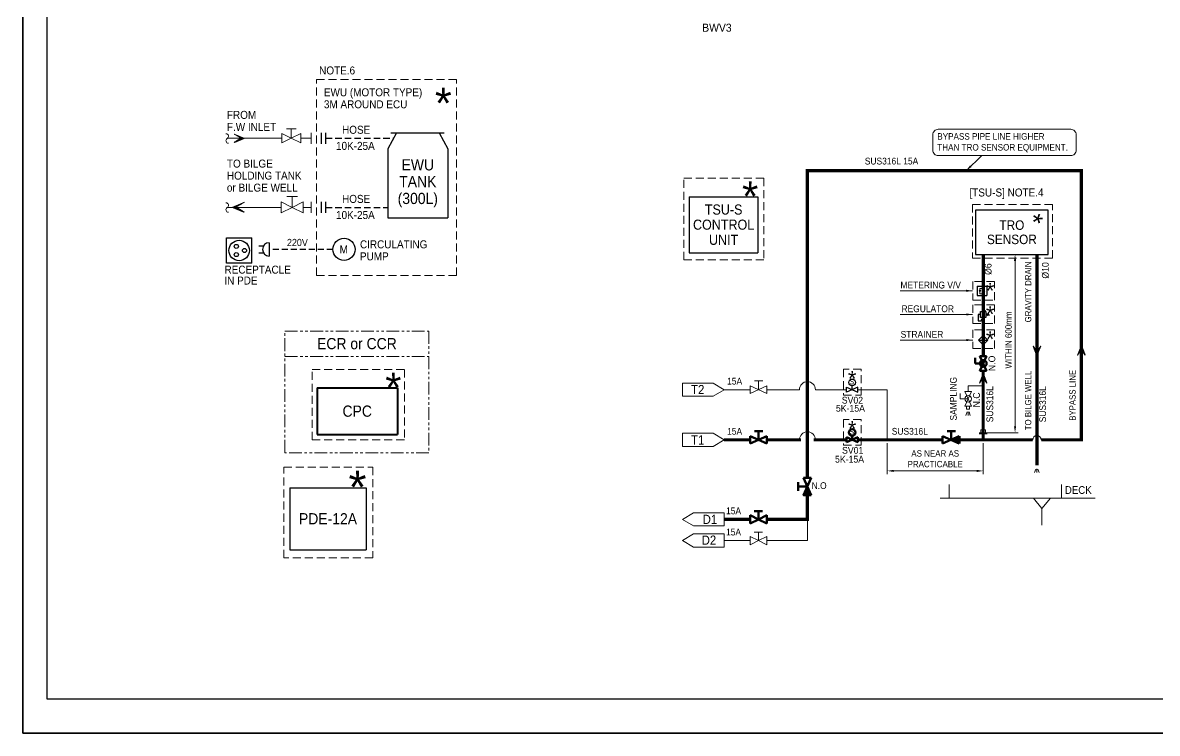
# Model space of a CAD drawing. Extents: x -553847 to 4496999, y 514150 to 878882.
# Drawn here: x 4364381 to 4399829, y 617915 to 640106 of the extents above; entities that cross this region are included whole.
import ezdxf

# ---------------------------------------------------------------- set-up
doc = ezdxf.new("R2010")
doc.units = 0
doc.header["$LTSCALE"] = 25
doc.header["$MEASUREMENT"] = 0
doc.header["$PDMODE"] = 3
doc.header["$PDSIZE"] = -7
for name, pattern in [('_DASH', [0.6, 0.4, -0.2]), ('ACAD_ISO03W100', [30, 12, -18]), ('DASHED', [0.75, 0.5, -0.25]), ('DASHED2', [0.375, 0.25, -0.125]), ('HIDDEN', [0.375, 0.25, -0.125]), ('PHANTOM2', [31.75, 15.875, -3.175, 3.175, -3.175, 3.175, -3.175])]:
    doc.linetypes.add(name, pattern=pattern)
doc.layers.get('0').update_dxf_attribs({"linetype": 'CONTINUOUS', "lineweight": 9})
doc.layers.get('DEFPOINTS').update_dxf_attribs({"linetype": 'CONTINUOUS'})
doc.layers.add('0.1 Defpoints', color=7, linetype='CONTINUOUS', plot=False)
doc.layers.add('0.2 Dwg sheet', color=7, linetype='CONTINUOUS')
doc.layers.add('0.3 Text', color=7, linetype='CONTINUOUS')
for name, color, linetype, lineweight in [('0.4 Maker scope box', 3, 'HIDDEN', 9), ('0.5 Dim', 1, 'CONTINUOUS', 9), ('1.1 Y_Pipe', 7, 'CONTINUOUS', 13), ('1.5 M_Equip', 4, 'CONTINUOUS', 30), ('1.6 M_Cable', 2, 'CONTINUOUS', 25), ('1.9 Arrow', 1, 'CONTINUOUS', 9)]:
    doc.layers.add(name, color=color, linetype=linetype, lineweight=lineweight)
doc.layers.add('2.1 Valve open', color=7, linetype='CONTINUOUS', lineweight=50, true_color=0x1b21e4)
doc.layers.add('2.3 TSU sampling line', color=7, linetype='DASHED2', true_color=0xf4541a)
doc.styles.add('ARIAL', font='arial.ttf')
doc.styles.get("Standard").update_dxf_attribs({"font": '', "width": 0.95, "height": 250})
doc.styles.get('Standard').set_extended_font_data('Gulim')
doc.dimstyles.new('TC50', dxfattribs={"dimtxt": 250, "dimasz": 200, "dimexe": 100, "dimexo": 100, "dimgap": 100, "dimtad": 1, "dimtoh": 1, "dimdec": 0, "dimrnd": 0.0005, "dimzin": 9, "dimdsep": 46, "dimtxsty": 'Standard', "dimcen": -3.5, "dimclrd": 1, "dimclre": 1, "dimazin": 2, "dimtfac": 0.6, "dimtdec": 0, "dimtmove": 0, "dimatfit": 3, "dimfxl": 4, "dimtolj": 1, "dimlwd": 15, "dimlwe": 15, "dimarcsym": 0})
pattern_1 = [(13.885806738, (4366117.364324, 582879.683268), (-0.00395095011, 0.015982025189), [])]

# ---------------------------------------------------------------- blocks, each defined once
blk = doc.blocks.new('양식 51-Q-02-08')
at = {"layer": '0.1 Defpoints'}
blk.add_lwpolyline([(-2677005, 1033560), (-2613196, 1033560), (-2613196, 988132), (-2677005, 988132)], close=True, dxfattribs=at)
at = {"layer": '0.2 Dwg sheet'}
blk.add_lwpolyline([(-2613953, 989196), (-2676245, 989196), (-2676245, 1032800), (-2613953, 1032800)], close=True, dxfattribs=at)
blk = doc.blocks.new('*D227')
at = {"color": 1, "linetype": 'ByBlock', "lineweight": 15, "ltscale": 30, "transparency": 16777216}
for p, q in [((4391393, 626980), (4391393, 626009)), ((4394388, 626980), (4394388, 626009)), ((4394188, 626109), (4391593, 626109))]:
    blk.add_line(p, q, dxfattribs=at)
at = {"color": 1, "linetype": 'Continuous', "ltscale": 30, "transparency": 16777216}
for points in [[(4391593, 626142), (4391593, 626076), (4391393, 626109)], [(4394188, 626142), (4394188, 626076), (4394388, 626109)]]:
    blk.add_solid(points, dxfattribs=at)
at = {"layer": 'DEFPOINTS', "color": 0, "linetype": 'Continuous', "ltscale": 30, "transparency": 16777216}
for p in [(4391393, 627080), (4394388, 627080), (4391393, 626109)]:
    blk.add_point(p, dxfattribs=at)
at = {"color": 0, "linetype": 'Continuous', "ltscale": 30, "transparency": 16777216, "insert": (4392890, 626487), "char_height": 250, "attachment_point": 5}
blk.add_mtext('\\A1;{\\H0.8x;AS NEAR AS  \\PPRACTICABLE}', dxfattribs=at)
blk = doc.blocks.new('*D228')
at = {"color": 1, "linetype": 'ByBlock', "lineweight": 15, "ltscale": 30, "transparency": 16777216}
for p, q in [((4395485, 632867), (4395485, 632867)), ((4395385, 627502), (4395385, 632667))]:
    blk.add_line(p, q, dxfattribs=at)
at = {"color": 1, "linetype": 'Continuous', "ltscale": 30, "transparency": 16777216}
for points in [[(4395351, 632667), (4395418, 632667), (4395385, 632867)], [(4395351, 627502), (4395418, 627502), (4395385, 627302)]]:
    blk.add_solid(points, dxfattribs=at)
at = {"layer": 'DEFPOINTS', "color": 0, "linetype": 'Continuous', "ltscale": 30, "transparency": 16777216}
for p in [(4395385, 632867), (4395385, 632867), (4395385, 627302)]:
    blk.add_point(p, dxfattribs=at)
at = {"color": 0, "linetype": 'Continuous', "ltscale": 30, "transparency": 16777216, "insert": (4395181, 630196), "char_height": 250, "attachment_point": 5, "rotation": 90}
blk.add_mtext('\\A1;{\\H0.8x;WITHIN 600mm}', dxfattribs=at)

msp = doc.modelspace()

# ---------------------------------------------------------------- hatches: boundary and pattern name
at = {"layer": '0.5 Dim'}
h = msp.add_hatch(dxfattribs=at)
h.set_pattern_fill('ANSI31', color=256, scale=0.005185, angle=328.88581)
h.set_pattern_definition(pattern_1)
h.paths.add_polyline_path([(4394412, 631710.2), (4394438.9, 631700.3), (4394414.8, 631714.9)])
h = msp.add_hatch(dxfattribs=at)
h.set_pattern_fill('ANSI31', color=256, scale=0.005185, angle=328.88581)
h.set_pattern_definition(pattern_1)
h.paths.add_polyline_path([(4394417.6, 631719.5), (4394438.9, 631700.3), (4394414.8, 631714.9)])
at = {"layer": '0.5 Dim', "linetype": 'Continuous', "ltscale": 30}
h = msp.add_hatch(dxfattribs=at)
h.set_pattern_fill('ANSI31', color=256, angle=90)
h.set_pattern_definition([(135, (4381915.17488, 2076491.46714), (-0.088388347648, -0.088388347648), [])])
h.paths.add_polyline_path([(4395952.3, 630005.4), (4396069.6, 629824.1), (4396186.9, 630005.4), (4396069.6, 629698.5)])
h = msp.add_hatch(dxfattribs=at)
h.set_pattern_fill('ANSI31', color=256, angle=90)
h.set_pattern_definition([(135, (4383301.96936, 2076825.18031), (-0.088388347648, -0.088388347648), [])])
h.paths.add_polyline_path([(4397339.1, 629725.2), (4397456.4, 629906.5), (4397573.7, 629725.2), (4397456.4, 630032.2)])
h = msp.add_hatch(dxfattribs=at)
h.set_pattern_fill('ANSI31', color=256, angle=90)
h.set_pattern_definition([(135, (4380233.16393, 2075946.25429), (-0.088388347648, -0.088388347648), [])])
h.paths.add_polyline_path([(4394270.3, 628846.3), (4394387.6, 629027.6), (4394504.9, 628846.3), (4394387.6, 629153.2)])
at = {"layer": '1.1 Y_Pipe'}
msp.add_hatch(color=256, dxfattribs=at).paths.add_polyline_path([(4393386.5, 627079.9), (4393647.2, 627195.7), (4393647.2, 626964.2)])
h = msp.add_hatch(dxfattribs=at)
h.set_pattern_fill('ANSI31', color=256, scale=0.88616, angle=90)
h.set_pattern_definition([(135, (4725684.18578, 502781.16583), (-0.078326218152, -0.078326218152), [])])
h.paths.add_polyline_path([(4388896.8, 625623.3), (4389019.5, 625349.3), (4388775.8, 625348.5)])
at = {"layer": '1.5 M_Equip'}
h = msp.add_hatch(color=256, dxfattribs=at)
h.paths.add_polyline_path([(4394391.5, 631084.9), (4394401.9, 631047.4), (4394380.9, 631047.4)])
h.paths.add_polyline_path([(4394380.8, 630940.7), (4394401.8, 630940.7), (4394391.3, 630903.2)])
at = {"layer": '1.9 Arrow'}
h = msp.add_hatch(dxfattribs=at)
h.set_pattern_fill('ANSI31', color=1, scale=0.459104, angle=-180, style=0)
h.set_pattern_definition([(225, (4695849.47435, 1030260.324347), (0.0405794473345, -0.0405794473345), [])])
h.paths.add_polyline_path([(4370988.3, 636626.7), (4371202.4, 636496.8), (4370988.3, 636366.9), (4371299.8, 636496.8)])
h = msp.add_hatch(dxfattribs=at)
h.set_pattern_fill('ANSI31', color=1, scale=0.542545, style=0)
h.set_pattern_definition([(315, (3987397.6862, 1099672.00922), (-0.0479546550996, -0.0479546550996), [])])
h.paths.add_polyline_path([(4371301.6, 634496.5), (4371048.5, 634343), (4371301.6, 634189.5), (4370933.5, 634343)])
at = {"layer": '2.1 Valve open'}
msp.add_hatch(color=256, dxfattribs=at).paths.add_polyline_path([(4393386.5, 627079.9), (4393647.2, 627195.7), (4393647.2, 626964.2)])
h = msp.add_hatch(dxfattribs=at)
h.set_pattern_fill('ANSI31', color=256, scale=0.88616, angle=90)
h.set_pattern_definition([(135, (4725684.18578, 502781.16583), (-0.078326218152, -0.078326218152), [])])
h.paths.add_polyline_path([(4388896.8, 625623.3), (4389019.5, 625349.3), (4388775.8, 625348.5)])

# ---------------------------------------------------------------- linework, layer by layer
at = {"color": 1, "linetype": 'Continuous', "lineweight": 15, "ltscale": 30}
for p, q in [((4394391.5, 632867), (4395484.7, 632867)), ((4394387.6, 627302.4), (4395480.8, 627302.4))]:
    msp.add_line(p, q, dxfattribs=at)
at = {"layer": '0.1 Defpoints', "color": 4, "linetype": 'ByBlock'}
msp.add_lwpolyline([(4364381.2, 617914.9), (4428190.1, 617914.9), (4428190.1, 663342.8), (4364381.2, 663342.8)], close=True, dxfattribs=at)
at = {"layer": '0.3 Text'}
for p, q in [((4394205.9, 631880.9, 0), (4394205.9, 631586.8, 0)), ((4394205.9, 631880.9, 0), (4394500, 631880.9, 0)), ((4394500, 631880.9, 0), (4394500, 631586.8, 0)), ((4394205.9, 631586.8, 0), (4394500, 631586.8, 0)), ((4394244.8, 630195.9), (4394391.5, 630342.5)), ((4394538.1, 630195.9), (4394391.5, 630342.5)), ((4394391.5, 630049.2), (4394244.8, 630195.9)), ((4394391.5, 630049.2), (4394538.1, 630195.9))]:
    msp.add_line(p, q, dxfattribs=at)
at = {"layer": '0.3 Text', "linetype": 'ACAD_ISO03W100'}
msp.add_line((4394244.8, 630195.9), (4394538.1, 630195.9), dxfattribs=at)
at = {"layer": '0.4 Maker scope box', "linetype": 'DASHED', "lineweight": 15, "ltscale": 20}
msp.add_line((4377934.9, 632210.3), (4377934.9, 638331.2), dxfattribs=at)
msp.add_lwpolyline([(4377934.9, 632210.3), (4373560.3, 632210.3), (4373560.3, 638331.2), (4377934.9, 638331.2)], dxfattribs=at)
at = {"layer": '0.4 Maker scope box', "linetype": 'DASHED', "lineweight": 15, "ltscale": 20, "elevation": 0}
for points in [[(4385034.1, 635251.1), (4387536.1, 635251.1), (4387536.1, 632702.3), (4385034.1, 632702.3)], [(4394060.7, 631440.1), (4394739.1, 631440.1), (4394739.1, 632025.2), (4394060.7, 632025.2)], [(4394060.7, 630709.7), (4394739.1, 630709.7), (4394739.1, 631294.8), (4394060.7, 631294.8)], [(4394060.7, 629928.2), (4394739.1, 629928.2), (4394739.1, 630513.4), (4394060.7, 630513.4)], [(4390573.2, 629283.1), (4390020.9, 629283.1), (4390020.9, 628479), (4390573.2, 628479)], [(4390573.2, 627717.1), (4390020.9, 627717.1), (4390020.9, 626912.9), (4390573.2, 626912.9)]]:
    msp.add_lwpolyline(points, close=True, dxfattribs=at)
at = {"layer": '0.4 Maker scope box', "linetype": 'DASHED', "lineweight": 15, "ltscale": 20}
for points in [[(4394051.7, 632753.3), (4396557.3, 632753.3), (4396557.3, 634425.6), (4394051.7, 634425.6)], [(4376304.4, 627082.9), (4373420.8, 627082.9), (4373420.8, 629278.9), (4376304.4, 629278.9)], [(4372536.1, 626230.9), (4375316.1, 626230.9), (4375316.1, 623398.9), (4372536.1, 623398.9)]]:
    msp.add_lwpolyline(points, close=True, dxfattribs=at)
at = {"layer": '0.5 Dim'}
for p, q in [((4394285.9, 631711.7, 0), (4394260.7, 631746.2, 0)), ((4394391.5, 631800.4, 0), (4394285.9, 631800.4, 0)), ((4394285.9, 631800.4, 0), (4394285.9, 631756.5, 0)), ((4394285.9, 631711.7, 0), (4394311.2, 631746.2, 0)), ((4394285.9, 631711.7, 0), (4394285.9, 631637.9, 0)), ((4394367.2, 631743.4, 0), (4394414.8, 631714.9, 0)), ((4394391.5, 631880.9, 0), (4394391.5, 631586.8, 0)), ((4394412, 631710.2, 0), (4394414.8, 631714.9, 0)), ((4394417.6, 631719.5, 0), (4394414.8, 631714.9, 0)), ((4394391.5, 631637.9, 0), (4394285.9, 631637.9, 0))]:
    msp.add_line(p, q, dxfattribs=at)
at = {"layer": '0.5 Dim', "color": 3, "linetype": 'Continuous', "ltscale": 30}
msp.add_lwpolyline([(4392984.2, 636776.9), (4397125.4, 636776.9, -0.4142136), (4397295, 636607.3), (4397295, 636123.9, -0.4142136), (4397125.4, 635954.3), (4392984.2, 635954.3, -0.4142136), (4392814.6, 636123.9), (4392814.6, 636607.3, -0.4142136)], format="xyb", close=True, dxfattribs=at)
at = {"layer": '0.5 Dim', "linetype": 'Continuous', "ltscale": 30}
for points in [[(4395952.3, 630005.4), (4396069.6, 629698.5), (4396186.9, 630005.4), (4396069.6, 629824.1)], [(4397339.1, 629725.2), (4397456.4, 630032.2), (4397573.7, 629725.2), (4397456.4, 629906.5)], [(4394270.3, 628846.3), (4394387.6, 629153.2), (4394504.9, 628846.3), (4394387.6, 629027.6)]]:
    msp.add_lwpolyline(points, close=True, dxfattribs=at)
at = {"layer": '0.5 Dim'}
for centre, radius in [((4394285.9, 631739.8, 0), 16.8), ((4394391.5, 631800.4, 0), 8.99), ((4394391.5, 631637.9, 0), 8.99)]:
    msp.add_circle(centre, radius, dxfattribs=at)
for centre, start, end in [((4394335.6, 631726.9, 0), 328.03861, 31.96139), ((4394447.3, 631726.9, 0), 148.03861, 211.96139)]:
    msp.add_arc(centre, 51.3, start, end, dxfattribs=at)
at = {"layer": '1.1 Y_Pipe'}
for p, q in [((4372478.6, 636350.7), (4372478.6, 636645)), ((4372478.6, 636645), (4372772.9, 636497.9)), ((4372625.7, 636792.2), (4372920, 636792.2)), ((4372772.9, 636497.9), (4372772.9, 636792.2)), ((4372772.9, 636497.9), (4373067.2, 636645)), ((4373067.2, 636350.7), (4373067.2, 636645)), ((4373394.8, 636327), (4373394.8, 636668.7)), ((4372478.6, 636497.9), (4370778.6, 636497.9)), ((4372772.9, 636497.9), (4372478.6, 636350.7)), ((4372772.9, 636497.9), (4373067.2, 636350.7)), ((4372629, 634681.2), (4372970.7, 634681.2)), ((4372799.9, 634339.5), (4372799.9, 634681.2)), ((4372458.2, 634339.5), (4370781.1, 634339.5)), ((4372458.2, 634168.6), (4372458.2, 634510.3)), ((4372458.2, 634510.3), (4372799.9, 634339.5)), ((4372799.9, 634339.5), (4372458.2, 634168.6)), ((4372799.9, 634339.5), (4373141.6, 634510.3)), ((4372799.9, 634339.5), (4373141.6, 634168.6)), ((4373141.6, 634168.6), (4373141.6, 634510.3)), ((4373394.8, 634168.6), (4373394.8, 634510.3)), ((4394391.5, 631880.9, 0), (4394391.5, 632867)), ((4396069.6, 626283.5), (4396069.6, 632867)), ((4394391.5, 631586.8, 0), (4394391.5, 630342.5)), ((4394138.3, 629466.1), (4394138.3, 629635.5)), ((4394288.9, 629235), (4394494.1, 629697.1)), ((4394288.9, 629697.1), (4394494.1, 629235)), ((4394288.9, 629697.1), (4394494.1, 629697.1)), ((4394391.5, 629466.1), (4394138.3, 629466.1)), ((4394494.1, 629235), (4394288.9, 629235)), ((4394387.6, 629235), (4394387.6, 627391)), ((4384999.1, 628852.9), (4385950, 628852.9)), ((4384999.1, 628852.9), (4384999.1, 628439.1)), ((4386292.9, 628646), (4385950, 628852.9)), ((4387506, 628920.6), (4387245.3, 628920.6)), ((4387371, 628646), (4387371, 628920.6)), ((4386292.9, 628646), (4385950, 628439.1)), ((4386292.9, 628646), (4387105.6, 628646)), ((4387105.6, 628761.8), (4387105.6, 628530.2)), ((4387105.6, 628530.2), (4387627, 628761.8)), ((4387627, 628530.2), (4387105.6, 628761.8)), ((4387361.6, 628648.1), (4387380.3, 628648.1)), ((4387631.7, 628761.8), (4387631.7, 628530.2)), ((4387631.7, 628646), (4388646.8, 628646)), ((4389146.8, 628646), (4390118.1, 628646)), ((4390470.8, 628646), (4391393.1, 628646)), ((4391393.1, 627079.9), (4391393.1, 628646)), ((4393668.5, 628359.1, 0), (4393668.5, 628528.5, 0)), ((4393819.1, 628128, 0), (4394024.3, 628590.1, 0)), ((4393819.1, 628590.1, 0), (4394024.3, 628128, 0)), ((4393819.1, 628590.1, 0), (4394024.3, 628590.1, 0)), ((4393921.7, 628590.1, 0), (4393921.7, 628764, 0)), ((4393921.7, 628764, 0), (4394387.6, 628764)), ((4384999.1, 628439.1), (4385950, 628439.1)), ((4393921.7, 628359.1, 0), (4393668.5, 628359.1, 0)), ((4394024.3, 628128, 0), (4393819.1, 628128, 0)), ((4393884.3, 627954.4, 0), (4393848.9, 627839.6, 0)), ((4393915.4, 627954.4, 0), (4393915.4, 627839.6, 0)), ((4393946.5, 627954.4, 0), (4393981.9, 627839.6, 0)), ((4384999.1, 627286.8), (4385950, 627286.8)), ((4384999.1, 627286.8), (4384999.1, 626873)), ((4386292.9, 627079.9), (4385950, 627286.8)), ((4386292.9, 627079.9), (4385950, 626873)), ((4386292.9, 627079.9), (4387105.6, 627079.9)), ((4387105.6, 627195.7), (4387105.6, 626964.2)), ((4387105.6, 626964.2), (4387627, 627195.7)), ((4387627, 626964.2), (4387105.6, 627195.7)), ((4387506, 627354.5), (4387245.3, 627354.5)), ((4387361.6, 627082), (4387380.3, 627082)), ((4387371, 627079.9), (4387371, 627354.5)), ((4387631.7, 627195.7), (4387631.7, 626964.2)), ((4387631.7, 627079.9), (4388646.8, 627079.9)), ((4389146.8, 627079.9), (4390118.1, 627079.9)), ((4390470.8, 627079.9), (4393121.1, 627079.9)), ((4393121.1, 627195.7), (4393121.1, 626964.2)), ((4393121.1, 626964.2), (4393642.5, 627195.7)), ((4393642.5, 626964.2), (4393121.1, 627195.7)), ((4393521.5, 627354.5), (4393260.8, 627354.5)), ((4393377.2, 627082), (4393395.8, 627082)), ((4393386.5, 627079.9), (4393386.5, 627354.5)), ((4393647.2, 627195.7), (4393647.2, 626964.2)), ((4395936.6, 627079.9), (4393647.2, 627079.9)), ((4394511.7, 627302.4), (4394263.5, 627302.4)), ((4394511.7, 627262.1), (4394263.5, 627262.1)), ((4394316.9, 627302.4), (4394316.9, 627391)), ((4394458.3, 627391), (4394316.9, 627391)), ((4394387.6, 627262.1), (4394387.6, 627079.9)), ((4394458.3, 627302.4), (4394458.3, 627391)), ((4384999.1, 626873), (4385950, 626873)), ((4396038.3, 626168.6), (4395997, 626064.3)), ((4396069.6, 626169), (4396069.6, 626059.2)), ((4396100.9, 626168.6), (4396142.2, 626064.3)), ((4388607.2, 625759.6), (4388608.1, 625485.2)), ((4389019.5, 625349.3), (4388774, 625897.4)), ((4388774, 625897.4), (4389017.4, 625897.4)), ((4389017.4, 625897.4), (4388775.8, 625348.5)), ((4393328.1, 625681.8), (4393328.1, 625262.4)), ((4396834.5, 625681.8), (4396834.5, 625262.4)), ((4388896.8, 625623.3), (4388607.7, 625622.4)), ((4389019.5, 625349.3), (4388775.8, 625348.5)), ((4397886.9, 625262.4), (4393045.2, 625262.4)), ((4395958.6, 625262.4), (4396226.1, 624937.7)), ((4396493.5, 625262.4), (4396226.1, 624937.7)), ((4384999.1, 624596.4), (4385341.9, 624803.3)), ((4384999.1, 624596.4), (4385341.9, 624389.5)), ((4386292.9, 624803.3), (4385341.9, 624803.3)), ((4386292.9, 624803.3), (4386292.9, 624389.5)), ((4387105.6, 624466.5), (4387105.6, 624726.2)), ((4387105.6, 624726.2), (4387365.3, 624596.4)), ((4387365.3, 624596.4), (4387105.6, 624466.5)), ((4387235.4, 624856.1), (4387495.1, 624856.1)), ((4387365.3, 624596.4), (4387365.3, 624856.1)), ((4387365.3, 624596.4), (4387625, 624726.2)), ((4387365.3, 624596.4), (4387365.3, 624596.4)), ((4387365.3, 624596.4), (4387625, 624466.5)), ((4387625, 624466.5), (4387625, 624726.2)), ((4396226.1, 624937.7), (4396226.1, 624417.2)), ((4386292.9, 624389.5), (4385341.9, 624389.5)), ((4384999.1, 623933.2), (4385341.9, 624140.1)), ((4384999.1, 623933.2), (4385341.9, 623726.3)), ((4386292.9, 624140.1), (4385341.9, 624140.1)), ((4386292.9, 624140.1), (4386292.9, 623726.3)), ((4387105.6, 623803.3), (4387105.6, 624063)), ((4387105.6, 624063), (4387365.3, 623933.2)), ((4387365.3, 623933.2), (4387105.6, 623803.3)), ((4387235.4, 624192.9), (4387495.1, 624192.9)), ((4387365.3, 623933.2), (4387365.3, 624192.9)), ((4387365.3, 623933.2), (4387625, 624063)), ((4387365.3, 623933.2), (4387365.3, 623933.2)), ((4387365.3, 623933.2), (4387625, 623803.3)), ((4387625, 623803.3), (4387625, 624063)), ((4386292.9, 623726.3), (4385341.9, 623726.3))]:
    msp.add_line(p, q, dxfattribs=at)
at = {"layer": '1.1 Y_Pipe', "linetype": 'Continuous', "lineweight": 0, "ltscale": 30}
for p, q in [((4373067.2, 636497.9), (4373394.8, 636497.9)), ((4373142.8, 634339.5), (4373394.8, 634339.5))]:
    msp.add_line(p, q, dxfattribs=at)
at = {"layer": '1.1 Y_Pipe', "linetype": 'ByBlock', "ltscale": 3}
for p, q in [((4397319.6, 635484.7), (4388896.8, 635484.7)), ((4396202.6, 627079.9), (4397456.4, 627079.9)), ((4388897.6, 625348.9), (4388897.6, 623933.2)), ((4387105.6, 624596.4), (4386292.9, 624596.4)), ((4388897.6, 624596.4), (4387625.9, 624596.4)), ((4386292.9, 623933.2), (4387105.6, 623933.2)), ((4387625.9, 623933.2), (4388897.6, 623933.2))]:
    msp.add_line(p, q, dxfattribs=at)
at = {"layer": '1.1 Y_Pipe', "linetype": 'Continuous', "ltscale": 30}
for p, q in [((4388896.8, 625897.4), (4388896.8, 635484.7)), ((4397319.6, 635484.7), (4397456.4, 635484.7)), ((4397456.4, 627079.9), (4397456.4, 635484.7))]:
    msp.add_line(p, q, dxfattribs=at)
at = {"layer": '1.1 Y_Pipe', "color": 1}
for p in [(4394412, 631710.2, 0), (4394417.6, 631719.5, 0)]:
    msp.add_line(p, (4394438.9, 631700.3, 0), dxfattribs=at)
at = {"layer": '1.1 Y_Pipe', "lineweight": -3, "ltscale": 100}
msp.add_line((4394391.5, 629697.1), (4394391.5, 630049.2), dxfattribs=at)
at = {"layer": '1.1 Y_Pipe', "color": 1, "linetype": 'PHANTOM2'}
msp.add_line((4372572.9, 629685.7), (4377072.6, 629685.7), dxfattribs=at)
at = {"layer": '1.1 Y_Pipe', "color": 0}
for p, q in [((4393868.7, 628128, 0), (4393868.7, 628034.6, 0)), ((4393868.7, 628034.6, 0), (4393962, 628034.6, 0)), ((4393962, 628128, 0), (4393962, 628034.6, 0))]:
    msp.add_line(p, q, dxfattribs=at)
at = {"layer": '1.1 Y_Pipe', "color": 1, "linetype": 'PHANTOM2'}
msp.add_lwpolyline([(4372572.9, 630478.2), (4377072.6, 630478.2), (4377072.6, 626677.8), (4372572.9, 626677.8)], close=True, dxfattribs=at)
at = {"layer": '1.1 Y_Pipe'}
for centre in [(4394391.5, 629466.1), (4393921.7, 628359.1, 0)]:
    msp.add_circle(centre, 104.2, dxfattribs=at)
for centre, radius, start, end in [((4370730.9, 636559.2), 79.2, 300, 90), ((4370810.1, 636422), 79.2, 120, 270), ((4370730.9, 634400.8), 79.2, 300, 90), ((4370810.1, 634263.6), 79.2, 120, 270), ((4396069.6, 627079.9), 133, 0, 180)]:
    msp.add_arc(centre, radius, start, end, dxfattribs=at)
at = {"layer": '1.1 Y_Pipe', "linetype": 'Continuous', "ltscale": 30}
for centre in [(4388896.8, 628646), (4388896.8, 627079.9)]:
    msp.add_arc(centre, 250, 0, 180, dxfattribs=at)
at = {"layer": '1.5 M_Equip', "color": 4}
for p, q in [((4373720.4, 636327), (4373720.4, 636668.7)), ((4373846.7, 636327), (4373846.7, 636668.7)), ((4376058.6, 636664.6), (4375786.7, 636172)), ((4375886.3, 636664.6), (4377548.8, 636664.6)), ((4377392.6, 636664.6), (4377664.5, 636172)), ((4375786.7, 636172), (4375786.7, 634009.4)), ((4377664.5, 636172), (4377664.5, 634009.4)), ((4373720.4, 634168.6), (4373720.4, 634510.3)), ((4373846.7, 634168.6), (4373846.7, 634510.3)), ((4375786.7, 634009.4), (4377664.5, 634009.4)), ((4390118.1, 628567.7), (4390118.1, 628724.3)), ((4390118.1, 628724.3), (4390470.8, 628567.7)), ((4390470.8, 628724.3), (4390118.1, 628567.7)), ((4390294.5, 628646), (4390294.5, 628769.5)), ((4390470.8, 628567.7), (4390470.8, 628724.3)), ((4390118.1, 627001.6), (4390118.1, 627158.2)), ((4390118.1, 627158.2), (4390470.8, 627001.6)), ((4390470.8, 627158.2), (4390118.1, 627001.6)), ((4390294.5, 627079.9), (4390294.5, 627203.5)), ((4390470.8, 627001.6), (4390470.8, 627158.2))]:
    msp.add_line(p, q, dxfattribs=at)
at = {"layer": '1.5 M_Equip', "color": 4, "linetype": '_DASH', "ltscale": 20}
for p, q in [((4373846.7, 636497.9), (4375966.6, 636497.9)), ((4373846.7, 634339.5), (4375786.7, 634339.5))]:
    msp.add_line(p, q, dxfattribs=at)
at = {"layer": '1.5 M_Equip'}
for p, q in [((4385208.3, 634669.9), (4385208.3, 632923.4)), ((4385208.3, 634669.9), (4387351.1, 634669.9)), ((4387351.1, 634669.9), (4387351.1, 632923.4)), ((4385208.3, 632923.4), (4387351.1, 632923.4)), ((4394234, 630994.2, 0), (4394233.8, 630792.2, 0)), ((4394308.1, 630994.1, 0), (4394234, 630994.2, 0)), ((4394391.5, 631084.9, 0), (4394380.9, 631047.4, 0)), ((4394401.9, 631047.4, 0), (4394380.9, 631047.4, 0)), ((4394391.5, 631084.9, 0), (4394391.3, 630903.2, 0)), ((4394401.9, 631047.4, 0), (4394391.5, 631084.9, 0)), ((4394448.3, 631122.3), (4394437.7, 631084.8)), ((4394458.7, 631084.8), (4394437.7, 631084.8)), ((4394458.7, 631084.8), (4394448.3, 631122.3)), ((4394474.7, 630994, 0), (4394503.8, 631025.9, 0)), ((4394503.8, 631025.9, 0), (4394522, 630959.1, 0)), ((4394522, 630959.1, 0), (4394548.3, 631025.9, 0)), ((4394548.3, 631025.9, 0), (4394576.6, 630958.1, 0)), ((4394233.8, 630792.2, 0), (4394326.4, 630792.1, 0)), ((4394326.4, 630792.1, 0), (4394391.3, 630903.2, 0)), ((4394391.3, 630903.2, 0), (4394380.8, 630940.7, 0)), ((4394401.8, 630940.7, 0), (4394380.8, 630940.7, 0)), ((4394401.8, 630940.7, 0), (4394391.3, 630903.2, 0)), ((4372729.7, 625585.2), (4372729.7, 623644.6)), ((4372729.7, 625585.2), (4375110.6, 625585.2)), ((4375110.6, 625585.2), (4375110.6, 623644.6)), ((4372729.7, 623644.6), (4375110.6, 623644.6))]:
    msp.add_line(p, q, dxfattribs=at)
at = {"layer": '1.5 M_Equip', "color": 6}
for p, q in [((4370743.4, 632592.5), (4370743.4, 633392)), ((4370743.4, 633392), (4371542.8, 633392)), ((4371542.8, 632592.5), (4371542.8, 633392)), ((4371542.8, 632592.5), (4370743.4, 632592.5))]:
    msp.add_line(p, q, dxfattribs=at)
at = {"layer": '1.5 M_Equip', "color": 4, "lineweight": 40}
for p, q in [((4373579.3, 628701.1), (4373579.3, 627245.9)), ((4373579.3, 628701.1), (4376085.7, 628701.1)), ((4376085.7, 628701.1), (4376085.7, 627245.9)), ((4373579.3, 627245.9), (4376085.7, 627245.9))]:
    msp.add_line(p, q, dxfattribs=at)
at = {"layer": '1.5 M_Equip', "color": 4}
msp.add_lwpolyline([(4396424, 634253.4), (4394147.1, 634253.4), (4394147.1, 632867), (4396424, 632867)], close=True, dxfattribs=at)
at = {"layer": '1.5 M_Equip', "elevation": 0}
msp.add_lwpolyline([(4394474.8, 631084.8), (4394474.6, 630903.2), (4394308, 630903.3), (4394308.1, 631084.9)], close=True, dxfattribs=at)
at = {"layer": '1.5 M_Equip', "color": 6}
for centre, radius in [((4371143.1, 632992.2), 319.8), ((4371055.2, 633120.2), 64), ((4371055.2, 632864.3), 64), ((4371311, 632992.2), 64)]:
    msp.add_circle(centre, radius, dxfattribs=at)
at = {"layer": '1.5 M_Equip', "color": 4}
for centre, radius in [((4374420.4, 633027.6), 345.7), ((4390294.5, 628874.3), 104.8), ((4390294.5, 627308.2), 104.8)]:
    msp.add_circle(centre, radius, dxfattribs=at)
at = {"layer": '1.6 M_Cable', "color": 2, "ltscale": 4}
for p, q in [((4371760.5, 633136.5), (4371906.8, 633136.5)), ((4372083.7, 633235.3), (4372083.7, 632819.9)), ((4371760.5, 632918.7), (4371906.8, 632918.7))]:
    msp.add_line(p, q, dxfattribs=at)
at = {"layer": '1.6 M_Cable', "color": 2, "linetype": 'DASHED2', "ltscale": 30}
msp.add_line((4374074.7, 633027.6), (4372083.7, 633027.6), dxfattribs=at)
at = {"layer": '1.6 M_Cable', "color": 2, "ltscale": 4}
msp.add_arc((4372083.7, 633027.6), 207.7, 90, 270, dxfattribs=at)
at = {"layer": '1.9 Arrow', "color": 1}
for p, q in [((4371219.7, 636496.8), (4370988.3, 636626.7)), ((4370988.3, 636626.7), (4371219.7, 636496.8)), ((4371301.6, 634496.5), (4371028.1, 634343))]:
    msp.add_line(p, q, dxfattribs=at)
at = {"layer": '2.1 Valve open'}
for p, q in [((4394138.3, 629466.1), (4394138.3, 629635.5)), ((4394288.9, 629235), (4394494.1, 629697.1)), ((4394288.9, 629697.1), (4394494.1, 629235)), ((4394288.9, 629697.1), (4394494.1, 629697.1)), ((4394391.5, 629466.1), (4394138.3, 629466.1)), ((4394494.1, 629235), (4394288.9, 629235)), ((4387105.6, 627195.7), (4387105.6, 626964.2)), ((4387105.6, 626964.2), (4387627, 627195.7)), ((4387627, 626964.2), (4387105.6, 627195.7)), ((4387506, 627354.5), (4387245.3, 627354.5)), ((4387371, 627079.9), (4387371, 627354.5)), ((4387631.7, 627195.7), (4387631.7, 626964.2)), ((4390118.1, 627001.6), (4390118.1, 627158.2)), ((4390118.1, 627158.2), (4390470.8, 627001.6)), ((4390470.8, 627158.2), (4390118.1, 627001.6)), ((4390294.5, 627079.9), (4390294.5, 627203.5)), ((4390470.8, 627001.6), (4390470.8, 627158.2)), ((4393121.1, 627195.7), (4393121.1, 626964.2)), ((4393121.1, 626964.2), (4393642.5, 627195.7)), ((4393642.5, 626964.2), (4393121.1, 627195.7)), ((4393521.5, 627354.5), (4393260.8, 627354.5)), ((4393386.5, 627079.9), (4393386.5, 627354.5)), ((4393647.2, 627195.7), (4393647.2, 626964.2)), ((4388607.2, 625759.6), (4388608.1, 625485.2)), ((4389019.5, 625349.3), (4388774, 625897.4)), ((4388774, 625897.4), (4389017.4, 625897.4)), ((4389017.4, 625897.4), (4388775.8, 625348.5)), ((4388896.8, 625623.3), (4388607.7, 625622.4)), ((4389019.5, 625349.3), (4388775.8, 625348.5)), ((4387105.6, 624466.5), (4387105.6, 624726.2)), ((4387105.6, 624726.2), (4387365.3, 624596.4)), ((4387365.3, 624596.4), (4387105.6, 624466.5)), ((4387235.4, 624856.1), (4387495.1, 624856.1)), ((4387365.3, 624596.4), (4387365.3, 624856.1)), ((4387365.3, 624596.4), (4387625, 624726.2)), ((4387365.3, 624596.4), (4387365.3, 624596.4)), ((4387365.3, 624596.4), (4387625, 624466.5)), ((4387625, 624466.5), (4387625, 624726.2))]:
    msp.add_line(p, q, dxfattribs=at)
for centre, radius in [((4394391.5, 629466.1), 104.2), ((4390294.5, 627308.2), 104.8)]:
    msp.add_circle(centre, radius, dxfattribs=at)
at = {"layer": '2.3 TSU sampling line', "linetype": 'Continuous', "lineweight": -3, "ltscale": 100, "const_width": 100}
for points in [[(4396202.6, 627079.9), (4397456.4, 627079.9), (4397456.4, 635484.7), (4388895.7, 635484.7), (4388896.8, 625897.4)], [(4396069.6, 632867), (4396069.6, 626283.5)], [(4393647.2, 627079.9), (4394387.6, 627079.9), (4394387.6, 629235)], [(4386292.9, 627079.9), (4387105.6, 627079.9)], [(4387631.7, 627079.9), (4388696.3, 627079.9)], [(4389097.3, 627079.9), (4390118.1, 627079.9)], [(4390470.8, 627079.9), (4393121.1, 627079.9)], [(4394387.6, 627079.9), (4395936.6, 627079.9)], [(4388896.8, 625348.9), (4388896.8, 624596.4), (4387625, 624596.4)], [(4387105.6, 624596.4), (4386292.9, 624596.4)]]:
    msp.add_lwpolyline(points, dxfattribs=at)
at = {"layer": '2.3 TSU sampling line', "linetype": 'Continuous', "lineweight": -3, "ltscale": 100, "const_width": 100, "elevation": 0}
msp.add_lwpolyline([(4394391.5, 629697.1), (4394391.5, 632867)], dxfattribs=at)

# ---------------------------------------------------------------- block references
at = {"color": 217, "linetype": 'Continuous', "true_color": 0x93278f}
msp.add_blockref('양식 51-Q-02-08', (7041386.2, -370217.2), dxfattribs=at)

# ---------------------------------------------------------------- texts
at = {"layer": '0.3 Text'}
for s, height, width, p in [('BWV3', 250, 0.99, (4385611.5, 639824.9)), ('5K-15A', 212, 0.98, (4389788, 627959.6)), ('SV02', 212, 0.98, (4389971.2, 628211.7)), ('SV01', 212, 0.98, (4389980.1, 626646.2)), ('5K-15A', 212, 0.98, (4389760.4, 626368.1)), ('N.O', 212, 0.95, (4389029.4, 625543.7)), ('DECK', 242.89, 0.95, (4396940.2, 625391.1))]:
    msp.add_text(s, height=height, dxfattribs=dict(at, width=width)).set_placement(p)
at = {"layer": '0.3 Text', "color": 3, "linetype": 'Continuous', "width": 0.95}
for s, p in [('NOTE.6', (4373643.3, 638490.1, 0)), ('[TSU-S] NOTE.4', (4393960.8, 634678.9))]:
    msp.add_text(s, height=250, dxfattribs=at).set_placement(p)
at = {"layer": '0.3 Text', "color": 0, "linetype": 'Continuous', "width": 0.95}
for s, height, p in [('HOSE', 250, (4374359, 636637.4)), ('10K-25A', 250, (4374170.4, 636134.1)), ('HOSE', 250, (4374359, 634479)), ('10K-25A', 250, (4374170.4, 633975.7)), ('220V', 225.36, (4372636, 633129.7)), ('M', 250, (4374282.3, 632899.7)), ('RECEPTACLE', 250, (4370686.6, 632269.2)), ('IN PDE ', 250, (4370683.2, 631929.7))]:
    msp.add_text(s, height=height, dxfattribs=at).set_placement(p)
at = {"layer": '0.3 Text', "linetype": 'Continuous', "width": 0.95}
for s, p in [('SUS316L 15A', (4390690.3, 635678)), ('METERING V/V', (4391804.6, 631806, 0)), ('REGULATOR', (4391836.7, 631066.3, 0)), ('STRAINER', (4391810.5, 630268)), ('SUS316L', (4391532.9, 627240))]:
    msp.add_text(s, height=212, dxfattribs=at).set_placement(p)
at = {"layer": '0.3 Text', "width": 0.98}
for s, p in [('Ø6', (4394648.8, 632229.1)), ('Ø10', (4396435.8, 632113.6)), ('N.O', (4394767.1, 629226.3)), ('N.C', (4394285.1, 628092.9, 0))]:
    msp.add_text(s, height=212, rotation=90, dxfattribs=at).set_placement(p)
at = {"layer": '0.3 Text', "lineweight": -3, "width": 0.95}
for s, p in [('GRAVITY DRAIN', (4395891.1, 630748.2)), ('TO BILGE WELL', (4395890.3, 627379.8)), ('BYPASS LINE', (4397276.9, 627675.1, -3249.4))]:
    msp.add_text(s, height=196.558, rotation=90, dxfattribs=at).set_placement(p)
at = {"layer": '0.3 Text', "linetype": 'ByBlock', "width": 0.95}
for p in [(4386389.2, 628805.8), (4386389.2, 627239.7), (4386355.3, 624756.2), (4386355.3, 624093)]:
    msp.add_text('15A', height=212, dxfattribs=at).set_placement(p)
at = {"layer": '0.3 Text', "color": 0, "width": 0.95}
for s, p in [('T2', (4385262.4, 628506.5)), ('T1', (4385262.5, 626932.9)), ('D1', (4385624.4, 624452.6)), ('D2', (4385593.7, 623803.4))]:
    msp.add_text(s, height=286.45, dxfattribs=at).set_placement(p)
at = {"layer": '0.3 Text', "linetype": 'Continuous', "width": 0.95}
for p in [(4394702.3, 627627.5), (4396351.7, 627627.5)]:
    msp.add_text('SUS316L', height=212, rotation=90, dxfattribs=at).set_placement(p)
at = {"layer": '0.3 Text', "color": 0, "insert": (4375866.5, 637743.6), "char_height": 250, "width": 4149.699, "attachment_point": 5, "line_spacing_factor": 0.9}
msp.add_mtext('\\pxql;EWU (MOTOR TYPE)\\P3M AROUND ECU ', dxfattribs=at)
at = {"layer": '0.3 Text', "color": 0, "linetype": 'Continuous', "char_height": 250, "attachment_point": 5, "line_spacing_factor": 0.9}
for s, insert, width in [('\\pxql;FROM \\PF.W INLET', (4371767.5, 637039.7), 2010.831), ('\\pxql;TO BILGE HOLDING TANK or BILGE WELL', (4372047.8, 635329.2), 2571.508), ('\\pxql;CIRCULATING\\PPUMP', (4376204.3, 632995.2), 2571.508)]:
    msp.add_mtext(s, dxfattribs=dict(at, insert=insert, width=width))
at = {"layer": '0.3 Text', "linetype": 'Continuous', "ltscale": 30, "insert": (4397912.9, 636656.5), "char_height": 203.817, "width": 4957.647, "attachment_point": 3}
msp.add_mtext('\\pxql;BYPASS PIPE LINE HIGHER \\PTHAN TRO SENSOR EQUIPMENT.', dxfattribs=at)
at = {"layer": '0.3 Text', "attachment_point": 5, "line_spacing_factor": 0.9}
for s, insert, char_height, width in [('\\pxqc;EWU \\PTANK\\P(300L)', (4376725.6, 635090.7), 350, 3911.813), ('\\pxqc;TSU-S\\PCONTROL \\PUNIT', (4386279.7, 633796.7), 315, 1928.537), ('TRO SENSOR', (4395285.6, 633560.2), 296.8, 2276.924), ('\\pxqc;ECR or CCR', (4374822.8, 630081.9), 350, 3911.813), ('\\pxqc;CPC ', (4374832.5, 627973.5), 350, 3911.813), ('\\pxqc;PDE-12A', (4373920.1, 624614.9), 350, 3911.813)]:
    msp.add_mtext(s, dxfattribs=dict(at, insert=insert, char_height=char_height, width=width))
at = {"layer": '0.3 Text', "insert": (4393351.7, 627682.7, 0), "char_height": 212, "attachment_point": 1, "rotation": 90}
msp.add_mtext('SAMPLING', dxfattribs=at)
at = {"layer": '0.4 Maker scope box', "style": 'ARIAL'}
for height, p in [(972, (4377258.2, 637108.2)), (489.4, (4394473, 631493)), (489.4, (4394473, 630762.6)), (489.4, (4394473, 629981.2, 0)), (489.4, (4390162.7, 628743.8)), (489.4, (4390162.7, 627177.7))]:
    msp.add_text('*', height=height, dxfattribs=at).set_placement(p)
at = {"layer": '0.4 Maker scope box', "linetype": 'DASHED', "lineweight": 15, "ltscale": 20, "style": 'ARIAL'}
for height, p in [(932.7, (4386855.1, 634220.1)), (932.7, (4375708.3, 628244.3)), (1036.3, (4374559.5, 625085.4))]:
    msp.add_text('*', height=height, dxfattribs=at).set_placement(p)
msp.add_text('*', height=594, rotation=270, dxfattribs=at).set_placement((4395658.1, 634151))
at = {"layer": '1.5 M_Equip', "color": 4, "width": 0.95}
for p in [(4390224.5, 628814.8), (4390224.5, 627248.7)]:
    msp.add_text('s', height=212, dxfattribs=at).set_placement(p)
at = {"layer": '2.1 Valve open', "width": 0.95}
msp.add_text('s', height=212, dxfattribs=at).set_placement((4390224.5, 627248.7))

# ---------------------------------------------------------------- dimensions: what is measured, and where the dimension line sits
at = {"color": 1, "linetype": 'Continuous', "ltscale": 30}
dim = msp.add_linear_dim(base=(4395384.7, 632867), p1=(4395384.7, 627302.4), p2=(4395384.7, 632867), angle=90, text='{\\H0.8x;WITHIN 600mm}', dimstyle='TC50', override={"dimtxt": 200, "dimtoh": 0, "dimarcsym": 1}, dxfattribs=at)
dim.commit()
dim.dimension.update_dxf_attribs({"geometry": '*D228', "text_midpoint": (4395384.7, 630195.9), "dimtype": 160})
dim = msp.add_linear_dim(base=(4391393.1, 626108.9), p1=(4394387.6, 627079.9), p2=(4391393.1, 627079.9), text='{\\H0.8x;AS NEAR AS  \\PPRACTICABLE}', dimstyle='TC50', override={"dimtxt": 200, "dimtoh": 0, "dimarcsym": 1}, dxfattribs=at)
dim.commit()
dim.dimension.update_dxf_attribs({"geometry": '*D227', "text_midpoint": (4392890.3, 626108.9), "dimtype": 160})

# ---------------------------------------------------------------- leaders
at = {"layer": '0.5 Dim', "color": 1, "linetype": 'Continuous', "ltscale": 30}
msp.add_leader([(4393854.5, 635484.7), (4394346.3, 635954.3)], dimstyle='TC50', override={"dimgap": 100, "dimtad": 0, "dimtoh": 0, "dimarcsym": 1}, dxfattribs=at)
at = {"layer": '0.5 Dim', "ltscale": 30}
for points in [[(4394054.7, 631733.9, 0), (4391790.6, 631733.9, 0)], [(4394057.7, 630994.2, 0), (4391793.6, 630994.2, 0)], [(4394060.7, 630195.9), (4391796.6, 630195.9)]]:
    msp.add_leader(points, dimstyle='TC50', override={"dimtoh": 0, "dimarcsym": 1}, dxfattribs=at)

doc.saveas('drawing.dxf')
